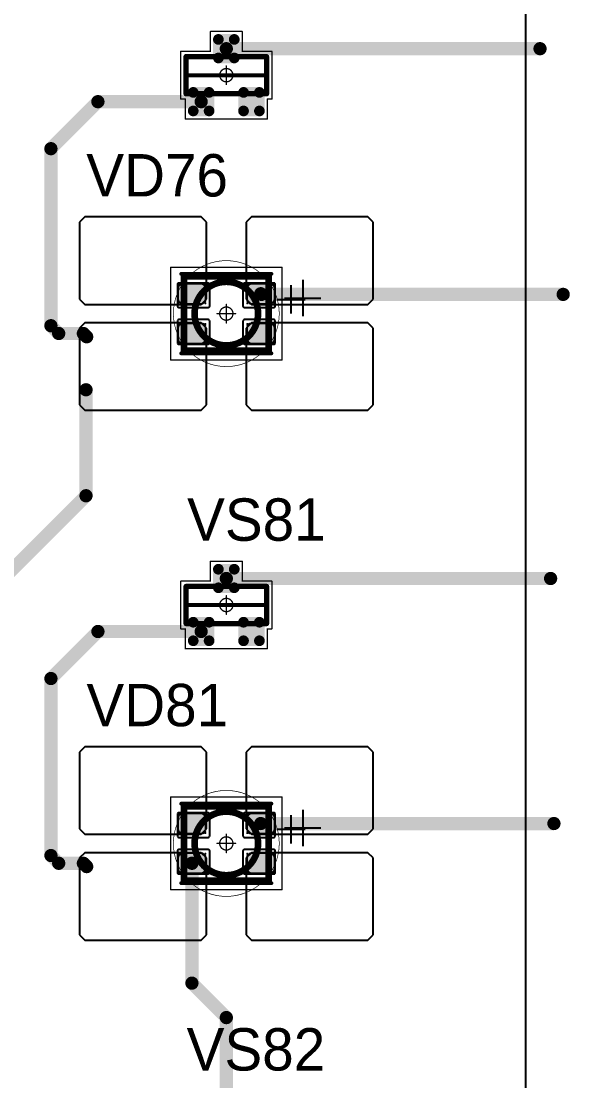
# Model space of a CAD drawing. Header units: millimetres. Extents: x 0 to 400, y 0 to 514.
# Drawn here: x 292.25 to 312.98, y 323.54 to 363.54 of the extents above; entities that cross this region are included whole.
import ezdxf

# ---------------------------------------------------------------- set-up
doc = ezdxf.new("R2010")
doc.units = ezdxf.units.MM
for name, color, linetype in [('Mechanical13', 56, 'Continuous'), ('Mechanical15', 56, 'Continuous'), ('Mechanical2', 216, 'Continuous'), ('TopLayer', 1, 'Continuous'), ('TopOverlay', 2, 'Continuous'), ('TopPaste', 8, 'Continuous'), ('TopSolder', 216, 'Continuous')]:
    doc.layers.add(name, color=color, linetype=linetype)

# ---------------------------------------------------------------- blocks, each defined once
blk = doc.blocks.new('SOT23_101')
at = {"layer": 'Mechanical13', "const_width": 0.2}
for points in [[(-0.7, 1.52), (0.7, 1.52)], [(-0.7, 1.52), (-0.7, -1.52)], [(0.7, 1.52), (0.7, -1.52)], [(-0.7, -1.52), (0.7, -1.52)]]:
    blk.add_lwpolyline(points, dxfattribs=at)
at = {"layer": 'Mechanical13', "const_width": 0.1}
for points in [[(-0.75, 1.52, 1), (-0.65, 1.52, 1)], [(-0.75, 1.52, 1), (-0.65, 1.52, 1)], [(0.65, 1.52, 1), (0.75, 1.52, 1)], [(0.65, 1.52, 1), (0.75, 1.52, 1)], [(-0.75, -1.52, 1), (-0.65, -1.52, 1)], [(-0.75, -1.52, 1), (-0.65, -1.52, 1)], [(0.65, -1.52, 1), (0.75, -1.52, 1)], [(0.65, -1.52, 1), (0.75, -1.52, 1)]]:
    blk.add_lwpolyline(points, format="xyb", close=True, dxfattribs=at)
at = {"layer": 'Mechanical15', "const_width": 0.05}
for points in [[(-0.9, 1.72), (-0.9, 1.55)], [(-0.9, 1.72), (0.9, 1.72)], [(0.9, 1.72), (0.9, 0.6)], [(-1.65, 1.55), (-1.65, -1.55)], [(-1.65, 1.55), (-0.9, 1.55)], [(0.9, 0.6), (1.65, 0.6)], [(1.65, 0.6), (1.65, -0.6)], [(-0.35, 0), (0.35, 0)], [(0, 0.35), (0, -0.35)], [(0.9, -0.6), (1.65, -0.6)], [(0.9, -0.6), (0.9, -1.72)], [(-1.65, -1.55), (-0.9, -1.55)], [(-0.9, -1.55), (-0.9, -1.72)], [(-0.9, -1.72), (0.9, -1.72)]]:
    blk.add_lwpolyline(points, dxfattribs=at)
at = {"layer": 'Mechanical15'}
for points, const_width in [([(-0.913, 1.72, 1), (-0.888, 1.72, 1)], 0.025), ([(-0.913, 1.72, 1), (-0.888, 1.72, 1)], 0.025), ([(0.888, 1.72, 1), (0.913, 1.72, 1)], 0.025), ([(0.888, 1.72, 1), (0.913, 1.72, 1)], 0.025), ([(-1.662, 1.55, 1), (-1.637, 1.55, 1)], 0.025), ([(-1.662, 1.55, 1), (-1.637, 1.55, 1)], 0.025), ([(-0.913, 1.55, 1), (-0.888, 1.55, 1)], 0.025), ([(-0.913, 1.55, 1), (-0.888, 1.55, 1)], 0.025), ([(0.888, 0.6, 1), (0.913, 0.6, 1)], 0.025), ([(0.888, 0.6, 1), (0.913, 0.6, 1)], 0.025), ([(1.637, 0.6, 1), (1.662, 0.6, 1)], 0.025), ([(1.637, 0.6, 1), (1.662, 0.6, 1)], 0.025), ([(-0.362, 0, 1), (-0.337, 0, 1)], 0.025), ([(0.25, 0, 1), (-0.25, 0, 1)], 0.05), ([(-0.262, 0, 1), (-0.238, 0, 1)], 0.025), ([(-0.012, 0.35, 1), (0.012, 0.35, 1)], 0.025), ([(0.238, 0, 1), (0.262, 0, 1)], 0.025), ([(0.337, 0, 1), (0.362, 0, 1)], 0.025), ([(-0.012, -0.35, 1), (0.012, -0.35, 1)], 0.025), ([(0.888, -0.6, 1), (0.913, -0.6, 1)], 0.025), ([(0.888, -0.6, 1), (0.913, -0.6, 1)], 0.025), ([(1.637, -0.6, 1), (1.662, -0.6, 1)], 0.025), ([(1.637, -0.6, 1), (1.662, -0.6, 1)], 0.025), ([(-1.662, -1.55, 1), (-1.637, -1.55, 1)], 0.025), ([(-1.662, -1.55, 1), (-1.637, -1.55, 1)], 0.025), ([(-0.913, -1.55, 1), (-0.888, -1.55, 1)], 0.025), ([(-0.913, -1.55, 1), (-0.888, -1.55, 1)], 0.025), ([(-0.913, -1.72, 1), (-0.888, -1.72, 1)], 0.025), ([(-0.913, -1.72, 1), (-0.888, -1.72, 1)], 0.025), ([(0.888, -1.72, 1), (0.913, -1.72, 1)], 0.025), ([(0.888, -1.72, 1), (0.913, -1.72, 1)], 0.025)]:
    blk.add_lwpolyline(points, format="xyb", close=True, dxfattribs=dict(at, const_width=const_width))
at = {"layer": 'TopLayer', "const_width": 0.1}
for points in [[(-1.4, 1.25, 1), (-1.3, 1.25, 1)], [(-0.7, 1.25, 1), (-0.6, 1.25, 1)], [(-1.4, 0.65, 1), (-1.3, 0.65, 1)], [(-0.7, 0.65, 1), (-0.6, 0.65, 1)], [(0.6, 0.3, 1), (0.7, 0.3, 1)], [(1.3, 0.3, 1), (1.4, 0.3, 1)], [(0.6, -0.3, 1), (0.7, -0.3, 1)], [(1.3, -0.3, 1), (1.4, -0.3, 1)], [(-1.4, -0.65, 1), (-1.3, -0.65, 1)], [(-0.7, -0.65, 1), (-0.6, -0.65, 1)], [(-1.4, -1.25, 1), (-1.3, -1.25, 1)], [(-0.7, -1.25, 1), (-0.6, -1.25, 1)]]:
    blk.add_lwpolyline(points, format="xyb", close=True, dxfattribs=at)
at = {"layer": 'TopLayer'}
for points in [[(-1.45, 1.25), (-1.45, 0.65), (-0.55, 1.25), (-0.55, 0.65)], [(-1.35, 1.35), (-1.35, 0.55), (-0.65, 1.35), (-0.65, 0.55)], [(0.65, 0.4), (0.65, -0.4), (1.35, 0.4), (1.35, -0.4)], [(0.55, 0.3), (0.55, -0.3), (1.45, 0.3), (1.45, -0.3)], [(-1.45, -0.65), (-1.45, -1.25), (-0.55, -0.65), (-0.55, -1.25)], [(-1.35, -0.55), (-1.35, -1.35), (-0.65, -0.55), (-0.65, -1.35)]]:
    blk.add_solid(points, dxfattribs=at)
at = {"layer": 'TopOverlay', "const_width": 0.15}
blk.add_lwpolyline([(0, 1.5), (0, -1.5)], dxfattribs=at)
at = {"layer": 'TopOverlay', "const_width": 0.075}
for points in [[(-0.038, 1.5, 1), (0.038, 1.5, 1)], [(-0.038, -1.5, 1), (0.038, -1.5, 1)]]:
    blk.add_lwpolyline(points, format="xyb", close=True, dxfattribs=at)
at = {"layer": 'TopPaste', "const_width": 0.075}
for points in [[(-1.387, 1.25, 1), (-1.313, 1.25, 1)], [(-0.687, 1.25, 1), (-0.613, 1.25, 1)], [(-1.387, 0.65, 1), (-1.313, 0.65, 1)], [(-0.687, 0.65, 1), (-0.613, 0.65, 1)], [(0.613, 0.3, 1), (0.687, 0.3, 1)], [(1.313, 0.3, 1), (1.387, 0.3, 1)], [(0.613, -0.3, 1), (0.687, -0.3, 1)], [(1.313, -0.3, 1), (1.387, -0.3, 1)], [(-1.387, -0.65, 1), (-1.313, -0.65, 1)], [(-0.687, -0.65, 1), (-0.613, -0.65, 1)], [(-1.387, -1.25, 1), (-1.313, -1.25, 1)], [(-0.687, -1.25, 1), (-0.613, -1.25, 1)]]:
    blk.add_lwpolyline(points, format="xyb", close=True, dxfattribs=at)
at = {"layer": 'TopPaste'}
for points in [[(-1.425, 1.25), (-1.425, 0.65), (-0.575, 1.25), (-0.575, 0.65)], [(-1.35, 1.325), (-1.35, 0.575), (-0.65, 1.325), (-0.65, 0.575)], [(0.575, 0.3), (0.575, -0.3), (1.425, 0.3), (1.425, -0.3)], [(0.65, 0.375), (0.65, -0.375), (1.35, 0.375), (1.35, -0.375)], [(-1.425, -0.65), (-1.425, -1.25), (-0.575, -0.65), (-0.575, -1.25)], [(-1.35, -0.575), (-1.35, -1.325), (-0.65, -0.575), (-0.65, -1.325)]]:
    blk.add_solid(points, dxfattribs=at)
at = {"layer": 'TopSolder', "const_width": 0.202}
for points in [[(-1.451, 1.25, 1), (-1.249, 1.25, 1)], [(-0.751, 1.25, 1), (-0.549, 1.25, 1)], [(-1.451, 0.65, 1), (-1.249, 0.65, 1)], [(-0.751, 0.65, 1), (-0.549, 0.65, 1)], [(0.549, 0.3, 1), (0.751, 0.3, 1)], [(1.249, 0.3, 1), (1.451, 0.3, 1)], [(0.549, -0.3, 1), (0.751, -0.3, 1)], [(1.249, -0.3, 1), (1.451, -0.3, 1)], [(-1.451, -0.65, 1), (-1.249, -0.65, 1)], [(-0.751, -0.65, 1), (-0.549, -0.65, 1)], [(-1.451, -1.25, 1), (-1.249, -1.25, 1)], [(-0.751, -1.25, 1), (-0.549, -1.25, 1)]]:
    blk.add_lwpolyline(points, format="xyb", close=True, dxfattribs=at)
at = {"layer": 'TopSolder'}
for points in [[(-1.552, 1.25), (-1.552, 0.65), (-0.448, 1.25), (-0.448, 0.65)], [(-1.35, 1.452), (-1.35, 0.448), (-0.65, 1.452), (-0.65, 0.448)], [(0.65, 0.502), (0.65, -0.502), (1.35, 0.502), (1.35, -0.502)], [(0.448, 0.3), (0.448, -0.3), (1.552, 0.3), (1.552, -0.3)], [(-1.552, -0.65), (-1.552, -1.25), (-0.448, -0.65), (-0.448, -1.25)], [(-1.35, -0.448), (-1.35, -1.452), (-0.65, -0.448), (-0.65, -1.452)]]:
    blk.add_solid(points, dxfattribs=at)
blk = doc.blocks.new('SOT23_106')
at = {"layer": 'Mechanical13', "const_width": 0.2}
for points in [[(-0.7, 1.52), (0.7, 1.52)], [(-0.7, 1.52), (-0.7, -1.52)], [(0.7, 1.52), (0.7, -1.52)], [(-0.7, -1.52), (0.7, -1.52)]]:
    blk.add_lwpolyline(points, dxfattribs=at)
at = {"layer": 'Mechanical13', "const_width": 0.1}
for points in [[(-0.75, 1.52, 1), (-0.65, 1.52, 1)], [(-0.75, 1.52, 1), (-0.65, 1.52, 1)], [(0.65, 1.52, 1), (0.75, 1.52, 1)], [(0.65, 1.52, 1), (0.75, 1.52, 1)], [(-0.75, -1.52, 1), (-0.65, -1.52, 1)], [(-0.75, -1.52, 1), (-0.65, -1.52, 1)], [(0.65, -1.52, 1), (0.75, -1.52, 1)], [(0.65, -1.52, 1), (0.75, -1.52, 1)]]:
    blk.add_lwpolyline(points, format="xyb", close=True, dxfattribs=at)
at = {"layer": 'Mechanical15', "const_width": 0.05}
for points in [[(-0.9, 1.72), (-0.9, 1.55)], [(-0.9, 1.72), (0.9, 1.72)], [(0.9, 1.72), (0.9, 0.6)], [(-1.65, 1.55), (-1.65, -1.55)], [(-1.65, 1.55), (-0.9, 1.55)], [(0.9, 0.6), (1.65, 0.6)], [(1.65, 0.6), (1.65, -0.6)], [(-0.35, 0), (0.35, 0)], [(0, 0.35), (0, -0.35)], [(0.9, -0.6), (1.65, -0.6)], [(0.9, -0.6), (0.9, -1.72)], [(-1.65, -1.55), (-0.9, -1.55)], [(-0.9, -1.55), (-0.9, -1.72)], [(-0.9, -1.72), (0.9, -1.72)]]:
    blk.add_lwpolyline(points, dxfattribs=at)
at = {"layer": 'Mechanical15'}
for points, const_width in [([(-0.913, 1.72, 1), (-0.888, 1.72, 1)], 0.025), ([(-0.913, 1.72, 1), (-0.888, 1.72, 1)], 0.025), ([(0.888, 1.72, 1), (0.913, 1.72, 1)], 0.025), ([(0.888, 1.72, 1), (0.913, 1.72, 1)], 0.025), ([(-1.662, 1.55, 1), (-1.637, 1.55, 1)], 0.025), ([(-1.662, 1.55, 1), (-1.637, 1.55, 1)], 0.025), ([(-0.913, 1.55, 1), (-0.888, 1.55, 1)], 0.025), ([(-0.913, 1.55, 1), (-0.888, 1.55, 1)], 0.025), ([(0.888, 0.6, 1), (0.913, 0.6, 1)], 0.025), ([(0.888, 0.6, 1), (0.913, 0.6, 1)], 0.025), ([(1.637, 0.6, 1), (1.662, 0.6, 1)], 0.025), ([(1.637, 0.6, 1), (1.662, 0.6, 1)], 0.025), ([(-0.362, 0, 1), (-0.337, 0, 1)], 0.025), ([(0.25, 0, 1), (-0.25, 0, 1)], 0.05), ([(-0.262, 0, 1), (-0.238, 0, 1)], 0.025), ([(-0.012, 0.35, 1), (0.012, 0.35, 1)], 0.025), ([(0.238, 0, 1), (0.262, 0, 1)], 0.025), ([(0.337, 0, 1), (0.362, 0, 1)], 0.025), ([(-0.012, -0.35, 1), (0.012, -0.35, 1)], 0.025), ([(0.888, -0.6, 1), (0.913, -0.6, 1)], 0.025), ([(0.888, -0.6, 1), (0.913, -0.6, 1)], 0.025), ([(1.637, -0.6, 1), (1.662, -0.6, 1)], 0.025), ([(1.637, -0.6, 1), (1.662, -0.6, 1)], 0.025), ([(-1.662, -1.55, 1), (-1.637, -1.55, 1)], 0.025), ([(-1.662, -1.55, 1), (-1.637, -1.55, 1)], 0.025), ([(-0.913, -1.55, 1), (-0.888, -1.55, 1)], 0.025), ([(-0.913, -1.55, 1), (-0.888, -1.55, 1)], 0.025), ([(-0.913, -1.72, 1), (-0.888, -1.72, 1)], 0.025), ([(-0.913, -1.72, 1), (-0.888, -1.72, 1)], 0.025), ([(0.888, -1.72, 1), (0.913, -1.72, 1)], 0.025), ([(0.888, -1.72, 1), (0.913, -1.72, 1)], 0.025)]:
    blk.add_lwpolyline(points, format="xyb", close=True, dxfattribs=dict(at, const_width=const_width))
at = {"layer": 'TopLayer', "const_width": 0.1}
for points in [[(-1.4, 1.25, 1), (-1.3, 1.25, 1)], [(-0.7, 1.25, 1), (-0.6, 1.25, 1)], [(-1.4, 0.65, 1), (-1.3, 0.65, 1)], [(-0.7, 0.65, 1), (-0.6, 0.65, 1)], [(0.6, 0.3, 1), (0.7, 0.3, 1)], [(1.3, 0.3, 1), (1.4, 0.3, 1)], [(0.6, -0.3, 1), (0.7, -0.3, 1)], [(1.3, -0.3, 1), (1.4, -0.3, 1)], [(-1.4, -0.65, 1), (-1.3, -0.65, 1)], [(-0.7, -0.65, 1), (-0.6, -0.65, 1)], [(-1.4, -1.25, 1), (-1.3, -1.25, 1)], [(-0.7, -1.25, 1), (-0.6, -1.25, 1)]]:
    blk.add_lwpolyline(points, format="xyb", close=True, dxfattribs=at)
at = {"layer": 'TopLayer'}
for points in [[(-1.45, 1.25), (-1.45, 0.65), (-0.55, 1.25), (-0.55, 0.65)], [(-1.35, 1.35), (-1.35, 0.55), (-0.65, 1.35), (-0.65, 0.55)], [(0.65, 0.4), (0.65, -0.4), (1.35, 0.4), (1.35, -0.4)], [(0.55, 0.3), (0.55, -0.3), (1.45, 0.3), (1.45, -0.3)], [(-1.45, -0.65), (-1.45, -1.25), (-0.55, -0.65), (-0.55, -1.25)], [(-1.35, -0.55), (-1.35, -1.35), (-0.65, -0.55), (-0.65, -1.35)]]:
    blk.add_solid(points, dxfattribs=at)
at = {"layer": 'TopOverlay', "const_width": 0.15}
blk.add_lwpolyline([(0, 1.5), (0, -1.5)], dxfattribs=at)
at = {"layer": 'TopOverlay', "const_width": 0.075}
for points in [[(-0.038, 1.5, 1), (0.038, 1.5, 1)], [(-0.038, -1.5, 1), (0.038, -1.5, 1)]]:
    blk.add_lwpolyline(points, format="xyb", close=True, dxfattribs=at)
at = {"layer": 'TopPaste', "const_width": 0.075}
for points in [[(-1.387, 1.25, 1), (-1.313, 1.25, 1)], [(-0.687, 1.25, 1), (-0.613, 1.25, 1)], [(-1.387, 0.65, 1), (-1.313, 0.65, 1)], [(-0.687, 0.65, 1), (-0.613, 0.65, 1)], [(0.613, 0.3, 1), (0.687, 0.3, 1)], [(1.313, 0.3, 1), (1.387, 0.3, 1)], [(0.613, -0.3, 1), (0.687, -0.3, 1)], [(1.313, -0.3, 1), (1.387, -0.3, 1)], [(-1.387, -0.65, 1), (-1.313, -0.65, 1)], [(-0.687, -0.65, 1), (-0.613, -0.65, 1)], [(-1.387, -1.25, 1), (-1.313, -1.25, 1)], [(-0.687, -1.25, 1), (-0.613, -1.25, 1)]]:
    blk.add_lwpolyline(points, format="xyb", close=True, dxfattribs=at)
at = {"layer": 'TopPaste'}
for points in [[(-1.425, 1.25), (-1.425, 0.65), (-0.575, 1.25), (-0.575, 0.65)], [(-1.35, 1.325), (-1.35, 0.575), (-0.65, 1.325), (-0.65, 0.575)], [(0.575, 0.3), (0.575, -0.3), (1.425, 0.3), (1.425, -0.3)], [(0.65, 0.375), (0.65, -0.375), (1.35, 0.375), (1.35, -0.375)], [(-1.425, -0.65), (-1.425, -1.25), (-0.575, -0.65), (-0.575, -1.25)], [(-1.35, -0.575), (-1.35, -1.325), (-0.65, -0.575), (-0.65, -1.325)]]:
    blk.add_solid(points, dxfattribs=at)
at = {"layer": 'TopSolder', "const_width": 0.202}
for points in [[(-1.451, 1.25, 1), (-1.249, 1.25, 1)], [(-0.751, 1.25, 1), (-0.549, 1.25, 1)], [(-1.451, 0.65, 1), (-1.249, 0.65, 1)], [(-0.751, 0.65, 1), (-0.549, 0.65, 1)], [(0.549, 0.3, 1), (0.751, 0.3, 1)], [(1.249, 0.3, 1), (1.451, 0.3, 1)], [(0.549, -0.3, 1), (0.751, -0.3, 1)], [(1.249, -0.3, 1), (1.451, -0.3, 1)], [(-1.451, -0.65, 1), (-1.249, -0.65, 1)], [(-0.751, -0.65, 1), (-0.549, -0.65, 1)], [(-1.451, -1.25, 1), (-1.249, -1.25, 1)], [(-0.751, -1.25, 1), (-0.549, -1.25, 1)]]:
    blk.add_lwpolyline(points, format="xyb", close=True, dxfattribs=at)
at = {"layer": 'TopSolder'}
for points in [[(-1.552, 1.25), (-1.552, 0.65), (-0.448, 1.25), (-0.448, 0.65)], [(-1.35, 1.452), (-1.35, 0.448), (-0.65, 1.452), (-0.65, 0.448)], [(0.65, 0.502), (0.65, -0.502), (1.35, 0.502), (1.35, -0.502)], [(0.448, 0.3), (0.448, -0.3), (1.552, 0.3), (1.552, -0.3)], [(-1.552, -0.65), (-1.552, -1.25), (-0.448, -0.65), (-0.448, -1.25)], [(-1.35, -0.448), (-1.35, -1.452), (-0.65, -0.448), (-0.65, -1.452)]]:
    blk.add_solid(points, dxfattribs=at)
blk = doc.blocks.new('E65F_274')
at = {"layer": 'Mechanical13'}
for p, q in [((2.441, 1.071), (2.441, 0)), ((1.905, 0.536), (2.976, 0.536))]:
    blk.add_line(p, q, dxfattribs=at)
at = {"layer": 'Mechanical13', "const_width": 0.25}
for points in [[(-1.6, -1.4), (-1.6, 1.4)], [(-1.6, 1.4), (1.6, 1.4)], [(1.6, -1.4), (1.6, 1.4)], [(-1.6, -1.4), (1.6, -1.4)]]:
    blk.add_lwpolyline(points, dxfattribs=at)
at = {"layer": 'Mechanical13'}
for points, const_width in [([(-1.663, 1.4, 1), (-1.538, 1.4, 1)], 0.125), ([(-1.663, 1.4, 1), (-1.538, 1.4, 1)], 0.125), ([(1.2, 0, 1), (-1.2, 0, 1)], 0.25), ([(1.537, 1.4, 1), (1.662, 1.4, 1)], 0.125), ([(1.537, 1.4, 1), (1.662, 1.4, 1)], 0.125), ([(-1.263, 0, 1), (-1.138, 0, 1)], 0.125), ([(1.137, 0, 1), (1.262, 0, 1)], 0.125), ([(-1.663, -1.4, 1), (-1.538, -1.4, 1)], 0.125), ([(-1.663, -1.4, 1), (-1.538, -1.4, 1)], 0.125), ([(1.537, -1.4, 1), (1.662, -1.4, 1)], 0.125), ([(1.537, -1.4, 1), (1.662, -1.4, 1)], 0.125)]:
    blk.add_lwpolyline(points, format="xyb", close=True, dxfattribs=dict(at, const_width=const_width))
at = {"layer": 'Mechanical15', "const_width": 0.05}
for points in [[(-2.1, 1.75), (2.1, 1.75)], [(-2.1, -1.75), (-2.1, 1.75)], [(2.1, -1.75), (2.1, 1.75)], [(-0.35, 0), (0.35, 0)], [(-0.35, 0), (0.35, 0)], [(0, 0.35), (0, -0.35)], [(0, 0.35), (0, -0.35)], [(-2.1, -1.75), (2.1, -1.75)]]:
    blk.add_lwpolyline(points, dxfattribs=at)
at = {"layer": 'Mechanical15'}
for points, const_width in [([(-2.113, 1.75, 1), (-2.088, 1.75, 1)], 0.025), ([(-2.113, 1.75, 1), (-2.088, 1.75, 1)], 0.025), ([(2.087, 1.75, 1), (2.112, 1.75, 1)], 0.025), ([(2.087, 1.75, 1), (2.112, 1.75, 1)], 0.025), ([(-0.363, 0, 1), (-0.338, 0, 1)], 0.025), ([(-0.363, 0, 1), (-0.338, 0, 1)], 0.025), ([(0.25, 0, 1), (-0.25, 0, 1)], 0.05), ([(0.25, 0, 1), (-0.25, 0, 1)], 0.05), ([(-0.263, 0, 1), (-0.238, 0, 1)], 0.025), ([(-0.263, 0, 1), (-0.238, 0, 1)], 0.025), ([(-0.013, 0.35, 1), (0.012, 0.35, 1)], 0.025), ([(-0.013, 0.35, 1), (0.012, 0.35, 1)], 0.025), ([(0.237, 0, 1), (0.262, 0, 1)], 0.025), ([(0.237, 0, 1), (0.262, 0, 1)], 0.025), ([(0.337, 0, 1), (0.362, 0, 1)], 0.025), ([(0.337, 0, 1), (0.362, 0, 1)], 0.025), ([(-0.013, -0.35, 1), (0.012, -0.35, 1)], 0.025), ([(-0.013, -0.35, 1), (0.012, -0.35, 1)], 0.025), ([(-2.113, -1.75, 1), (-2.088, -1.75, 1)], 0.025), ([(-2.113, -1.75, 1), (-2.088, -1.75, 1)], 0.025), ([(2.087, -1.75, 1), (2.112, -1.75, 1)], 0.025), ([(2.087, -1.75, 1), (2.112, -1.75, 1)], 0.025)]:
    blk.add_lwpolyline(points, format="xyb", close=True, dxfattribs=dict(at, const_width=const_width))
at = {"layer": 'TopLayer'}
for p, q in [((-5.35, 3.65), (-5.55, 3.45)), ((-0.95, 3.65), (-5.35, 3.65)), ((-5.35, 3.65), (-5.35, 3.65)), ((-0.75, 3.45), (-0.95, 3.65)), ((0.95, 3.65), (0.75, 3.45)), ((5.35, 3.65), (0.95, 3.65)), ((0.95, 3.65), (0.95, 3.65)), ((5.55, 3.45), (5.35, 3.65)), ((-5.55, 3.45), (-5.55, 3.45)), ((-5.55, 3.45), (-5.55, 0.55)), ((-0.75, 0.55), (-0.75, 3.45)), ((0.75, 3.45), (0.75, 3.45)), ((0.75, 3.45), (0.75, 0.55)), ((5.55, 0.55), (5.55, 3.45)), ((-5.55, 0.55), (-5.35, 0.35)), ((-0.95, 0.35), (-0.75, 0.55)), ((0.75, 0.55), (0.95, 0.35)), ((5.35, 0.35), (5.55, 0.55)), ((-5.35, 0.35), (-0.95, 0.35)), ((0.95, 0.35), (5.35, 0.35)), ((-5.35, -0.35), (-5.55, -0.55)), ((-0.95, -0.35), (-5.35, -0.35)), ((-5.35, -0.35), (-5.35, -0.35)), ((-0.75, -0.55), (-0.95, -0.35)), ((0.95, -0.35), (0.75, -0.55)), ((5.35, -0.35), (0.95, -0.35)), ((0.95, -0.35), (0.95, -0.35)), ((5.55, -0.55), (5.35, -0.35)), ((-5.55, -0.55), (-5.55, -0.55)), ((-5.55, -0.55), (-5.55, -3.45)), ((-0.75, -3.45), (-0.75, -0.55)), ((0.75, -0.55), (0.75, -0.55)), ((0.75, -0.55), (0.75, -3.45)), ((5.55, -3.45), (5.55, -0.55)), ((-5.55, -3.45), (-5.35, -3.65)), ((-0.95, -3.65), (-0.75, -3.45)), ((0.75, -3.45), (0.95, -3.65)), ((5.35, -3.65), (5.55, -3.45)), ((-5.35, -3.65), (-0.95, -3.65)), ((0.95, -3.65), (5.35, -3.65))]:
    blk.add_line(p, q, dxfattribs=at)
at = {"layer": 'TopLayer', "const_width": 0.04}
for points in [[(-1.83, 1.11, 1), (-1.79, 1.11, 1)], [(-0.81, 1.11, 1), (-0.77, 1.11, 1)], [(0.77, 1.11, 1), (0.81, 1.11, 1)], [(1.79, 1.11, 1), (1.83, 1.11, 1)], [(-1.83, 0.39, 1), (-1.79, 0.39, 1)], [(-0.81, 0.39, 1), (-0.77, 0.39, 1)], [(0.77, 0.39, 1), (0.81, 0.39, 1)], [(1.79, 0.39, 1), (1.83, 0.39, 1)], [(-1.83, -0.39, 1), (-1.79, -0.39, 1)], [(-0.81, -0.39, 1), (-0.77, -0.39, 1)], [(0.77, -0.39, 1), (0.81, -0.39, 1)], [(1.79, -0.39, 1), (1.83, -0.39, 1)], [(-1.83, -1.11, 1), (-1.79, -1.11, 1)], [(-0.81, -1.11, 1), (-0.77, -1.11, 1)], [(0.77, -1.11, 1), (0.81, -1.11, 1)], [(1.79, -1.11, 1), (1.83, -1.11, 1)]]:
    blk.add_lwpolyline(points, format="xyb", close=True, dxfattribs=at)
at = {"layer": 'TopLayer'}
for points in [[(-1.85, 1.11), (-1.85, 0.39), (-0.75, 1.11), (-0.75, 0.39)], [(-1.81, 1.15), (-1.81, 0.35), (-0.79, 1.15), (-0.79, 0.35)], [(0.75, 1.11), (0.75, 0.39), (1.85, 1.11), (1.85, 0.39)], [(0.79, 1.15), (0.79, 0.35), (1.81, 1.15), (1.81, 0.35)], [(-1.85, -0.39), (-1.85, -1.11), (-0.75, -0.39), (-0.75, -1.11)], [(-1.81, -0.35), (-1.81, -1.15), (-0.79, -0.35), (-0.79, -1.15)], [(0.75, -0.39), (0.75, -1.11), (1.85, -0.39), (1.85, -1.11)], [(0.79, -0.35), (0.79, -1.15), (1.81, -0.35), (1.81, -1.15)]]:
    blk.add_solid(points, dxfattribs=at)
at = {"layer": 'TopOverlay'}
for p, q in [((2.886, 1.271), (2.886, -0.1)), ((2.2, 0.586), (3.571, 0.586))]:
    blk.add_line(p, q, dxfattribs=at)
at = {"layer": 'TopOverlay', "const_width": 0.15}
for points in [[(-1.7, 1.5), (1.7, 1.5)], [(-1.7, -1.5), (1.7, -1.5)]]:
    blk.add_lwpolyline(points, dxfattribs=at)
at = {"layer": 'TopOverlay', "const_width": 0.075}
for points in [[(-1.738, 1.5, 1), (-1.663, 1.5, 1)], [(1.662, 1.5, 1), (1.737, 1.5, 1)], [(-1.738, -1.5, 1), (-1.663, -1.5, 1)], [(1.662, -1.5, 1), (1.737, -1.5, 1)]]:
    blk.add_lwpolyline(points, format="xyb", close=True, dxfattribs=at)
at = {"layer": 'TopPaste'}
for p, q in [((-1.814, 1.011), (-1.829, 0.938)), ((-1.829, 0.938), (-1.829, 0.562)), ((-1.773, 1.073), (-1.814, 1.011)), ((-1.711, 1.114), (-1.773, 1.073)), ((-1.638, 1.129), (-1.711, 1.114)), ((-0.963, 1.129), (-1.638, 1.129)), ((-0.889, 1.114), (-0.963, 1.129)), ((-0.827, 1.073), (-0.889, 1.114)), ((-0.786, 1.011), (-0.827, 1.073)), ((-0.771, 0.938), (-0.786, 1.011)), ((-0.771, 0.562), (-0.771, 0.938)), ((0.786, 1.011), (0.771, 0.938)), ((0.771, 0.938), (0.771, 0.562)), ((0.827, 1.073), (0.786, 1.011)), ((0.889, 1.114), (0.827, 1.073)), ((0.962, 1.129), (0.889, 1.114)), ((1.637, 1.129), (0.962, 1.129)), ((1.711, 1.114), (1.637, 1.129)), ((1.773, 1.073), (1.711, 1.114)), ((1.814, 1.011), (1.773, 1.073)), ((1.829, 0.938), (1.814, 1.011)), ((1.829, 0.562), (1.829, 0.938)), ((-1.829, 0.562), (-1.814, 0.489)), ((-1.814, 0.489), (-1.773, 0.427)), ((-1.773, 0.427), (-1.711, 0.386)), ((-0.889, 0.386), (-0.827, 0.427)), ((-0.827, 0.427), (-0.786, 0.489)), ((-0.786, 0.489), (-0.771, 0.562)), ((0.771, 0.562), (0.786, 0.489)), ((0.786, 0.489), (0.827, 0.427)), ((0.827, 0.427), (0.889, 0.386)), ((1.711, 0.386), (1.773, 0.427)), ((1.773, 0.427), (1.814, 0.489)), ((1.814, 0.489), (1.829, 0.562)), ((-1.711, 0.386), (-1.638, 0.371)), ((-1.638, 0.371), (-0.963, 0.371)), ((-0.963, 0.371), (-0.889, 0.386)), ((0.889, 0.386), (0.962, 0.371)), ((0.962, 0.371), (1.637, 0.371)), ((1.637, 0.371), (1.711, 0.386)), ((-1.711, -0.386), (-1.773, -0.427)), ((-1.638, -0.371), (-1.711, -0.386)), ((-0.963, -0.371), (-1.638, -0.371)), ((-0.889, -0.386), (-0.963, -0.371)), ((-0.827, -0.427), (-0.889, -0.386)), ((0.889, -0.386), (0.827, -0.427)), ((0.962, -0.371), (0.889, -0.386)), ((1.637, -0.371), (0.962, -0.371)), ((1.711, -0.386), (1.637, -0.371)), ((1.773, -0.427), (1.711, -0.386)), ((-1.814, -0.489), (-1.829, -0.563)), ((-1.829, -0.563), (-1.829, -0.938)), ((-1.773, -0.427), (-1.814, -0.489)), ((-0.786, -0.489), (-0.827, -0.427)), ((-0.771, -0.563), (-0.786, -0.489)), ((-0.771, -0.938), (-0.771, -0.563)), ((0.786, -0.489), (0.771, -0.563)), ((0.771, -0.563), (0.771, -0.938)), ((0.827, -0.427), (0.786, -0.489)), ((1.814, -0.489), (1.773, -0.427)), ((1.829, -0.563), (1.814, -0.489)), ((1.829, -0.938), (1.829, -0.563)), ((-1.829, -0.938), (-1.814, -1.011)), ((-1.814, -1.011), (-1.773, -1.073)), ((-1.773, -1.073), (-1.711, -1.114)), ((-1.711, -1.114), (-1.638, -1.129)), ((-1.638, -1.129), (-0.963, -1.129)), ((-0.963, -1.129), (-0.889, -1.114)), ((-0.889, -1.114), (-0.827, -1.073)), ((-0.827, -1.073), (-0.786, -1.011)), ((-0.786, -1.011), (-0.771, -0.938)), ((0.771, -0.938), (0.786, -1.011)), ((0.786, -1.011), (0.827, -1.073)), ((0.827, -1.073), (0.889, -1.114)), ((0.889, -1.114), (0.962, -1.129)), ((0.962, -1.129), (1.637, -1.129)), ((1.637, -1.129), (1.711, -1.114)), ((1.711, -1.114), (1.773, -1.073)), ((1.773, -1.073), (1.814, -1.011)), ((1.814, -1.011), (1.829, -0.938))]:
    blk.add_line(p, q, dxfattribs=at)
at = {"layer": 'TopSolder'}
for p, q in [((-1.842, 1.129), (-1.85, 1.111)), ((-1.85, 1.111), (-1.85, 1.101)), ((-1.85, 1.101), (-1.85, 1.101)), ((-1.85, 1.101), (-1.85, 0.301)), ((-1.828, 1.143), (-1.842, 1.129)), ((-1.81, 1.151), (-1.828, 1.143)), ((-1.8, 1.151), (-1.81, 1.151)), ((-0.7, 1.151), (-1.8, 1.151)), ((-0.685, 1.151), (-0.7, 1.151)), ((-0.7, 1.151), (-0.7, 1.151)), ((-0.658, 1.139), (-0.685, 1.151)), ((-0.636, 1.118), (-0.658, 1.139)), ((-0.625, 1.09), (-0.636, 1.118)), ((-0.625, 1.076), (-0.625, 1.09)), ((-0.625, 0.301), (-0.625, 1.076)), ((0.636, 1.118), (0.625, 1.09)), ((0.625, 1.09), (0.625, 1.076)), ((0.625, 1.076), (0.625, 1.076)), ((0.625, 1.076), (0.625, 0.301)), ((0.657, 1.139), (0.636, 1.118)), ((0.685, 1.151), (0.657, 1.139)), ((0.7, 1.151), (0.685, 1.151)), ((1.8, 1.151), (0.7, 1.151)), ((1.81, 1.151), (1.8, 1.151)), ((1.8, 1.151), (1.8, 1.151)), ((1.828, 1.143), (1.81, 1.151)), ((1.842, 1.129), (1.828, 1.143)), ((1.85, 1.111), (1.842, 1.129)), ((1.85, 1.101), (1.85, 1.111)), ((1.85, 0.301), (1.85, 1.101)), ((-1.85, 0.301), (-1.85, 0.286)), ((-1.85, 0.286), (-1.839, 0.258)), ((-1.839, 0.258), (-1.818, 0.237)), ((-1.818, 0.237), (-1.79, 0.226)), ((-1.79, 0.226), (-1.775, 0.226)), ((-1.775, 0.226), (-1.775, 0.226)), ((-1.775, 0.226), (-0.7, 0.226)), ((-0.7, 0.226), (-0.685, 0.226)), ((-0.685, 0.226), (-0.658, 0.237)), ((-0.658, 0.237), (-0.636, 0.258)), ((-0.636, 0.258), (-0.625, 0.286)), ((-0.625, 0.286), (-0.625, 0.301)), ((-0.625, 0.301), (-0.625, 0.301)), ((0.625, 0.301), (0.625, 0.286)), ((0.625, 0.286), (0.636, 0.258)), ((0.636, 0.258), (0.657, 0.237)), ((0.657, 0.237), (0.685, 0.226)), ((0.685, 0.226), (0.7, 0.226)), ((0.7, 0.226), (0.7, 0.226)), ((0.7, 0.226), (1.775, 0.226)), ((1.775, 0.226), (1.79, 0.226)), ((1.79, 0.226), (1.817, 0.237)), ((1.817, 0.237), (1.839, 0.258)), ((1.839, 0.258), (1.85, 0.286)), ((1.85, 0.286), (1.85, 0.301)), ((1.85, 0.301), (1.85, 0.301)), ((-1.839, -0.257), (-1.85, -0.285)), ((-1.85, -0.285), (-1.85, -0.299)), ((-1.85, -0.299), (-1.85, -0.299)), ((-1.85, -0.299), (-1.85, -1.099)), ((-1.818, -0.236), (-1.839, -0.257)), ((-1.79, -0.224), (-1.818, -0.236)), ((-1.775, -0.224), (-1.79, -0.224)), ((-0.7, -0.224), (-1.775, -0.224)), ((-0.685, -0.224), (-0.7, -0.224)), ((-0.7, -0.224), (-0.7, -0.224)), ((-0.658, -0.236), (-0.685, -0.224)), ((-0.636, -0.257), (-0.658, -0.236)), ((-0.625, -0.285), (-0.636, -0.257)), ((-0.625, -0.299), (-0.625, -0.285)), ((-0.625, -1.074), (-0.625, -0.299)), ((0.636, -0.257), (0.625, -0.285)), ((0.625, -0.285), (0.625, -0.299)), ((0.625, -0.299), (0.625, -0.299)), ((0.625, -0.299), (0.625, -1.074)), ((0.657, -0.236), (0.636, -0.257)), ((0.685, -0.224), (0.657, -0.236)), ((0.7, -0.224), (0.685, -0.224)), ((1.775, -0.224), (0.7, -0.224)), ((1.79, -0.224), (1.775, -0.224)), ((1.775, -0.224), (1.775, -0.224)), ((1.817, -0.236), (1.79, -0.224)), ((1.839, -0.257), (1.817, -0.236)), ((1.85, -0.285), (1.839, -0.257)), ((1.85, -0.299), (1.85, -0.285)), ((1.85, -1.099), (1.85, -0.299)), ((-1.85, -1.099), (-1.85, -1.109)), ((-1.85, -1.109), (-1.842, -1.128)), ((-1.842, -1.128), (-1.828, -1.142)), ((-1.828, -1.142), (-1.81, -1.149)), ((-1.81, -1.149), (-1.8, -1.149)), ((-1.8, -1.149), (-0.7, -1.149)), ((-1.8, -1.149), (-1.8, -1.149)), ((-0.7, -1.149), (-0.685, -1.149)), ((-0.685, -1.149), (-0.658, -1.138)), ((-0.658, -1.138), (-0.636, -1.117)), ((-0.636, -1.117), (-0.625, -1.089)), ((-0.625, -1.089), (-0.625, -1.074)), ((-0.625, -1.074), (-0.625, -1.074)), ((0.625, -1.074), (0.625, -1.089)), ((0.625, -1.089), (0.636, -1.117)), ((0.636, -1.117), (0.657, -1.138)), ((0.657, -1.138), (0.685, -1.149)), ((0.685, -1.149), (0.7, -1.149)), ((0.7, -1.149), (1.8, -1.149)), ((0.7, -1.149), (0.7, -1.149)), ((1.8, -1.149), (1.81, -1.149)), ((1.81, -1.149), (1.828, -1.142)), ((1.828, -1.142), (1.842, -1.128)), ((1.842, -1.128), (1.85, -1.109)), ((1.85, -1.109), (1.85, -1.099)), ((1.85, -1.099), (1.85, -1.099))]:
    blk.add_line(p, q, dxfattribs=at)
blk = doc.blocks.new('E65F_279')
at = {"layer": 'Mechanical13'}
for p, q in [((2.441, 1.071), (2.441, 0)), ((1.905, 0.536), (2.976, 0.536))]:
    blk.add_line(p, q, dxfattribs=at)
at = {"layer": 'Mechanical13', "const_width": 0.25}
for points in [[(-1.6, -1.4), (-1.6, 1.4)], [(-1.6, 1.4), (1.6, 1.4)], [(1.6, -1.4), (1.6, 1.4)], [(-1.6, -1.4), (1.6, -1.4)]]:
    blk.add_lwpolyline(points, dxfattribs=at)
at = {"layer": 'Mechanical13'}
for points, const_width in [([(-1.663, 1.4, 1), (-1.538, 1.4, 1)], 0.125), ([(-1.663, 1.4, 1), (-1.538, 1.4, 1)], 0.125), ([(1.2, 0, 1), (-1.2, 0, 1)], 0.25), ([(1.537, 1.4, 1), (1.662, 1.4, 1)], 0.125), ([(1.537, 1.4, 1), (1.662, 1.4, 1)], 0.125), ([(-1.263, 0, 1), (-1.138, 0, 1)], 0.125), ([(1.137, 0, 1), (1.262, 0, 1)], 0.125), ([(-1.663, -1.4, 1), (-1.538, -1.4, 1)], 0.125), ([(-1.663, -1.4, 1), (-1.538, -1.4, 1)], 0.125), ([(1.537, -1.4, 1), (1.662, -1.4, 1)], 0.125), ([(1.537, -1.4, 1), (1.662, -1.4, 1)], 0.125)]:
    blk.add_lwpolyline(points, format="xyb", close=True, dxfattribs=dict(at, const_width=const_width))
at = {"layer": 'Mechanical15', "const_width": 0.05}
for points in [[(-2.1, 1.75), (2.1, 1.75)], [(-2.1, -1.75), (-2.1, 1.75)], [(2.1, -1.75), (2.1, 1.75)], [(-0.35, 0), (0.35, 0)], [(-0.35, 0), (0.35, 0)], [(0, -0.35), (0, 0.35)], [(0, -0.35), (0, 0.35)], [(-2.1, -1.75), (2.1, -1.75)]]:
    blk.add_lwpolyline(points, dxfattribs=at)
at = {"layer": 'Mechanical15'}
for points, const_width in [([(-2.113, 1.75, 1), (-2.088, 1.75, 1)], 0.025), ([(-2.113, 1.75, 1), (-2.088, 1.75, 1)], 0.025), ([(2.087, 1.75, 1), (2.112, 1.75, 1)], 0.025), ([(2.087, 1.75, 1), (2.112, 1.75, 1)], 0.025), ([(-0.363, 0, 1), (-0.338, 0, 1)], 0.025), ([(-0.363, 0, 1), (-0.338, 0, 1)], 0.025), ([(0.25, 0, 1), (-0.25, 0, 1)], 0.05), ([(0.25, 0, 1), (-0.25, 0, 1)], 0.05), ([(-0.263, 0, 1), (-0.238, 0, 1)], 0.025), ([(-0.263, 0, 1), (-0.238, 0, 1)], 0.025), ([(-0.013, 0.35, 1), (0.012, 0.35, 1)], 0.025), ([(-0.013, 0.35, 1), (0.012, 0.35, 1)], 0.025), ([(0.237, 0, 1), (0.262, 0, 1)], 0.025), ([(0.237, 0, 1), (0.262, 0, 1)], 0.025), ([(0.337, 0, 1), (0.362, 0, 1)], 0.025), ([(0.337, 0, 1), (0.362, 0, 1)], 0.025), ([(-0.013, -0.35, 1), (0.012, -0.35, 1)], 0.025), ([(-0.013, -0.35, 1), (0.012, -0.35, 1)], 0.025), ([(-2.113, -1.75, 1), (-2.088, -1.75, 1)], 0.025), ([(-2.113, -1.75, 1), (-2.088, -1.75, 1)], 0.025), ([(2.087, -1.75, 1), (2.112, -1.75, 1)], 0.025), ([(2.087, -1.75, 1), (2.112, -1.75, 1)], 0.025)]:
    blk.add_lwpolyline(points, format="xyb", close=True, dxfattribs=dict(at, const_width=const_width))
at = {"layer": 'TopLayer'}
for p, q in [((-5.35, 3.65), (-5.55, 3.45)), ((-0.95, 3.65), (-5.35, 3.65)), ((-5.35, 3.65), (-5.35, 3.65)), ((-0.75, 3.45), (-0.95, 3.65)), ((0.95, 3.65), (0.75, 3.45)), ((5.35, 3.65), (0.95, 3.65)), ((0.95, 3.65), (0.95, 3.65)), ((5.55, 3.45), (5.35, 3.65)), ((-5.55, 3.45), (-5.55, 3.45)), ((-5.55, 3.45), (-5.55, 0.55)), ((-0.75, 0.55), (-0.75, 3.45)), ((0.75, 3.45), (0.75, 3.45)), ((0.75, 3.45), (0.75, 0.55)), ((5.55, 0.55), (5.55, 3.45)), ((-5.55, 0.55), (-5.35, 0.35)), ((-0.95, 0.35), (-0.75, 0.55)), ((0.75, 0.55), (0.95, 0.35)), ((5.35, 0.35), (5.55, 0.55)), ((-5.35, 0.35), (-0.95, 0.35)), ((0.95, 0.35), (5.35, 0.35)), ((-5.35, -0.35), (-5.55, -0.55)), ((-0.95, -0.35), (-5.35, -0.35)), ((-5.35, -0.35), (-5.35, -0.35)), ((-0.75, -0.55), (-0.95, -0.35)), ((0.95, -0.35), (0.75, -0.55)), ((5.35, -0.35), (0.95, -0.35)), ((0.95, -0.35), (0.95, -0.35)), ((5.55, -0.55), (5.35, -0.35)), ((-5.55, -0.55), (-5.55, -0.55)), ((-5.55, -0.55), (-5.55, -3.45)), ((-0.75, -3.45), (-0.75, -0.55)), ((0.75, -0.55), (0.75, -0.55)), ((0.75, -0.55), (0.75, -3.45)), ((5.55, -3.45), (5.55, -0.55)), ((-5.55, -3.45), (-5.35, -3.65)), ((-0.95, -3.65), (-0.75, -3.45)), ((0.75, -3.45), (0.95, -3.65)), ((5.35, -3.65), (5.55, -3.45)), ((-5.35, -3.65), (-0.95, -3.65)), ((0.95, -3.65), (5.35, -3.65))]:
    blk.add_line(p, q, dxfattribs=at)
at = {"layer": 'TopLayer', "const_width": 0.04}
for points in [[(-1.83, 1.11, 1), (-1.79, 1.11, 1)], [(-0.81, 1.11, 1), (-0.77, 1.11, 1)], [(0.77, 1.11, 1), (0.81, 1.11, 1)], [(1.79, 1.11, 1), (1.83, 1.11, 1)], [(-1.83, 0.39, 1), (-1.79, 0.39, 1)], [(-0.81, 0.39, 1), (-0.77, 0.39, 1)], [(0.77, 0.39, 1), (0.81, 0.39, 1)], [(1.79, 0.39, 1), (1.83, 0.39, 1)], [(-1.83, -0.39, 1), (-1.79, -0.39, 1)], [(-0.81, -0.39, 1), (-0.77, -0.39, 1)], [(0.77, -0.39, 1), (0.81, -0.39, 1)], [(1.79, -0.39, 1), (1.83, -0.39, 1)], [(-1.83, -1.11, 1), (-1.79, -1.11, 1)], [(-0.81, -1.11, 1), (-0.77, -1.11, 1)], [(0.77, -1.11, 1), (0.81, -1.11, 1)], [(1.79, -1.11, 1), (1.83, -1.11, 1)]]:
    blk.add_lwpolyline(points, format="xyb", close=True, dxfattribs=at)
at = {"layer": 'TopLayer'}
for points in [[(-1.85, 1.11), (-1.85, 0.39), (-0.75, 1.11), (-0.75, 0.39)], [(-1.81, 1.15), (-1.81, 0.35), (-0.79, 1.15), (-0.79, 0.35)], [(0.75, 1.11), (0.75, 0.39), (1.85, 1.11), (1.85, 0.39)], [(0.79, 1.15), (0.79, 0.35), (1.81, 1.15), (1.81, 0.35)], [(-1.85, -0.39), (-1.85, -1.11), (-0.75, -0.39), (-0.75, -1.11)], [(-1.81, -0.35), (-1.81, -1.15), (-0.79, -0.35), (-0.79, -1.15)], [(0.75, -0.39), (0.75, -1.11), (1.85, -0.39), (1.85, -1.11)], [(0.79, -0.35), (0.79, -1.15), (1.81, -0.35), (1.81, -1.15)]]:
    blk.add_solid(points, dxfattribs=at)
at = {"layer": 'TopOverlay'}
for p, q in [((2.886, 1.271), (2.886, -0.1)), ((2.2, 0.586), (3.571, 0.586))]:
    blk.add_line(p, q, dxfattribs=at)
at = {"layer": 'TopOverlay', "const_width": 0.15}
for points in [[(-1.7, 1.5), (1.7, 1.5)], [(-1.7, -1.5), (1.7, -1.5)]]:
    blk.add_lwpolyline(points, dxfattribs=at)
at = {"layer": 'TopOverlay', "const_width": 0.075}
for points in [[(-1.738, 1.5, 1), (-1.663, 1.5, 1)], [(1.662, 1.5, 1), (1.737, 1.5, 1)], [(-1.738, -1.5, 1), (-1.663, -1.5, 1)], [(1.662, -1.5, 1), (1.737, -1.5, 1)]]:
    blk.add_lwpolyline(points, format="xyb", close=True, dxfattribs=at)
at = {"layer": 'TopPaste'}
for p, q in [((-1.814, 1.011), (-1.829, 0.938)), ((-1.829, 0.938), (-1.829, 0.563)), ((-1.773, 1.073), (-1.814, 1.011)), ((-1.711, 1.114), (-1.773, 1.073)), ((-1.638, 1.129), (-1.711, 1.114)), ((-0.963, 1.129), (-1.638, 1.129)), ((-0.889, 1.114), (-0.963, 1.129)), ((-0.827, 1.073), (-0.889, 1.114)), ((-0.786, 1.011), (-0.827, 1.073)), ((-0.771, 0.938), (-0.786, 1.011)), ((-0.771, 0.563), (-0.771, 0.938)), ((0.786, 1.011), (0.771, 0.938)), ((0.771, 0.938), (0.771, 0.563)), ((0.827, 1.073), (0.786, 1.011)), ((0.889, 1.114), (0.827, 1.073)), ((0.962, 1.129), (0.889, 1.114)), ((1.637, 1.129), (0.962, 1.129)), ((1.711, 1.114), (1.637, 1.129)), ((1.773, 1.073), (1.711, 1.114)), ((1.814, 1.011), (1.773, 1.073)), ((1.829, 0.938), (1.814, 1.011)), ((1.829, 0.563), (1.829, 0.938)), ((-1.829, 0.563), (-1.814, 0.489)), ((-1.814, 0.489), (-1.773, 0.427)), ((-1.773, 0.427), (-1.711, 0.386)), ((-0.889, 0.386), (-0.827, 0.427)), ((-0.827, 0.427), (-0.786, 0.489)), ((-0.786, 0.489), (-0.771, 0.563)), ((0.771, 0.563), (0.786, 0.489)), ((0.786, 0.489), (0.827, 0.427)), ((0.827, 0.427), (0.889, 0.386)), ((1.711, 0.386), (1.773, 0.427)), ((1.773, 0.427), (1.814, 0.489)), ((1.814, 0.489), (1.829, 0.563)), ((-1.711, 0.386), (-1.638, 0.371)), ((-1.638, 0.371), (-0.963, 0.371)), ((-0.963, 0.371), (-0.889, 0.386)), ((0.889, 0.386), (0.962, 0.371)), ((0.962, 0.371), (1.637, 0.371)), ((1.637, 0.371), (1.711, 0.386)), ((-1.711, -0.386), (-1.773, -0.427)), ((-1.638, -0.371), (-1.711, -0.386)), ((-0.963, -0.371), (-1.638, -0.371)), ((-0.889, -0.386), (-0.963, -0.371)), ((-0.827, -0.427), (-0.889, -0.386)), ((0.889, -0.386), (0.827, -0.427)), ((0.962, -0.371), (0.889, -0.386)), ((1.637, -0.371), (0.962, -0.371)), ((1.711, -0.386), (1.637, -0.371)), ((1.773, -0.427), (1.711, -0.386)), ((-1.814, -0.489), (-1.829, -0.563)), ((-1.829, -0.563), (-1.829, -0.938)), ((-1.773, -0.427), (-1.814, -0.489)), ((-0.786, -0.489), (-0.827, -0.427)), ((-0.771, -0.563), (-0.786, -0.489)), ((-0.771, -0.938), (-0.771, -0.563)), ((0.786, -0.489), (0.771, -0.563)), ((0.771, -0.563), (0.771, -0.938)), ((0.827, -0.427), (0.786, -0.489)), ((1.814, -0.489), (1.773, -0.427)), ((1.829, -0.563), (1.814, -0.489)), ((1.829, -0.938), (1.829, -0.563)), ((-1.829, -0.938), (-1.814, -1.011)), ((-1.814, -1.011), (-1.773, -1.073)), ((-1.773, -1.073), (-1.711, -1.114)), ((-1.711, -1.114), (-1.638, -1.129)), ((-1.638, -1.129), (-0.963, -1.129)), ((-0.963, -1.129), (-0.889, -1.114)), ((-0.889, -1.114), (-0.827, -1.073)), ((-0.827, -1.073), (-0.786, -1.011)), ((-0.786, -1.011), (-0.771, -0.938)), ((0.771, -0.938), (0.786, -1.011)), ((0.786, -1.011), (0.827, -1.073)), ((0.827, -1.073), (0.889, -1.114)), ((0.889, -1.114), (0.962, -1.129)), ((0.962, -1.129), (1.637, -1.129)), ((1.637, -1.129), (1.711, -1.114)), ((1.711, -1.114), (1.773, -1.073)), ((1.773, -1.073), (1.814, -1.011)), ((1.814, -1.011), (1.829, -0.938))]:
    blk.add_line(p, q, dxfattribs=at)
at = {"layer": 'TopSolder'}
for p, q in [((-1.842, 1.129), (-1.85, 1.111)), ((-1.85, 1.111), (-1.85, 1.101)), ((-1.85, 1.101), (-1.85, 1.101)), ((-1.85, 1.101), (-1.85, 0.301)), ((-1.828, 1.143), (-1.842, 1.129)), ((-1.81, 1.151), (-1.828, 1.143)), ((-1.8, 1.151), (-1.81, 1.151)), ((-0.7, 1.151), (-1.8, 1.151)), ((-0.685, 1.151), (-0.7, 1.151)), ((-0.7, 1.151), (-0.7, 1.151)), ((-0.658, 1.139), (-0.685, 1.151)), ((-0.636, 1.118), (-0.658, 1.139)), ((-0.625, 1.09), (-0.636, 1.118)), ((-0.625, 1.076), (-0.625, 1.09)), ((-0.625, 0.301), (-0.625, 1.076)), ((0.636, 1.118), (0.625, 1.09)), ((0.625, 1.09), (0.625, 1.076)), ((0.625, 1.076), (0.625, 1.076)), ((0.625, 1.076), (0.625, 0.301)), ((0.657, 1.139), (0.636, 1.118)), ((0.685, 1.151), (0.657, 1.139)), ((0.7, 1.151), (0.685, 1.151)), ((1.8, 1.151), (0.7, 1.151)), ((1.81, 1.151), (1.8, 1.151)), ((1.8, 1.151), (1.8, 1.151)), ((1.828, 1.143), (1.81, 1.151)), ((1.842, 1.129), (1.828, 1.143)), ((1.85, 1.111), (1.842, 1.129)), ((1.85, 1.101), (1.85, 1.111)), ((1.85, 0.301), (1.85, 1.101)), ((-1.85, 0.301), (-1.85, 0.286)), ((-1.85, 0.286), (-1.839, 0.258)), ((-1.839, 0.258), (-1.818, 0.237)), ((-1.818, 0.237), (-1.79, 0.226)), ((-1.79, 0.226), (-1.775, 0.226)), ((-1.775, 0.226), (-1.775, 0.226)), ((-1.775, 0.226), (-0.7, 0.226)), ((-0.7, 0.226), (-0.685, 0.226)), ((-0.685, 0.226), (-0.658, 0.237)), ((-0.658, 0.237), (-0.636, 0.258)), ((-0.636, 0.258), (-0.625, 0.286)), ((-0.625, 0.286), (-0.625, 0.301)), ((-0.625, 0.301), (-0.625, 0.301)), ((0.625, 0.301), (0.625, 0.286)), ((0.625, 0.286), (0.636, 0.258)), ((0.636, 0.258), (0.657, 0.237)), ((0.657, 0.237), (0.685, 0.226)), ((0.685, 0.226), (0.7, 0.226)), ((0.7, 0.226), (0.7, 0.226)), ((0.7, 0.226), (1.775, 0.226)), ((1.775, 0.226), (1.79, 0.226)), ((1.79, 0.226), (1.817, 0.237)), ((1.817, 0.237), (1.839, 0.258)), ((1.839, 0.258), (1.85, 0.286)), ((1.85, 0.286), (1.85, 0.301)), ((1.85, 0.301), (1.85, 0.301)), ((-1.839, -0.257), (-1.85, -0.285)), ((-1.85, -0.285), (-1.85, -0.299)), ((-1.85, -0.299), (-1.85, -0.299)), ((-1.85, -0.299), (-1.85, -1.099)), ((-1.818, -0.236), (-1.839, -0.257)), ((-1.79, -0.224), (-1.818, -0.236)), ((-1.775, -0.224), (-1.79, -0.224)), ((-0.7, -0.224), (-1.775, -0.224)), ((-0.685, -0.224), (-0.7, -0.224)), ((-0.7, -0.224), (-0.7, -0.224)), ((-0.658, -0.236), (-0.685, -0.224)), ((-0.636, -0.257), (-0.658, -0.236)), ((-0.625, -0.285), (-0.636, -0.257)), ((-0.625, -0.299), (-0.625, -0.285)), ((-0.625, -1.074), (-0.625, -0.299)), ((0.636, -0.257), (0.625, -0.285)), ((0.625, -0.285), (0.625, -0.299)), ((0.625, -0.299), (0.625, -0.299)), ((0.625, -0.299), (0.625, -1.074)), ((0.657, -0.236), (0.636, -0.257)), ((0.685, -0.224), (0.657, -0.236)), ((0.7, -0.224), (0.685, -0.224)), ((1.775, -0.224), (0.7, -0.224)), ((1.79, -0.224), (1.775, -0.224)), ((1.775, -0.224), (1.775, -0.224)), ((1.817, -0.236), (1.79, -0.224)), ((1.839, -0.257), (1.817, -0.236)), ((1.85, -0.285), (1.839, -0.257)), ((1.85, -0.299), (1.85, -0.285)), ((1.85, -1.099), (1.85, -0.299)), ((-1.85, -1.099), (-1.85, -1.109)), ((-1.85, -1.109), (-1.842, -1.128)), ((-1.842, -1.128), (-1.828, -1.142)), ((-1.828, -1.142), (-1.81, -1.149)), ((-1.81, -1.149), (-1.8, -1.149)), ((-1.8, -1.149), (-0.7, -1.149)), ((-1.8, -1.149), (-1.8, -1.149)), ((-0.7, -1.149), (-0.685, -1.149)), ((-0.685, -1.149), (-0.658, -1.138)), ((-0.658, -1.138), (-0.636, -1.117)), ((-0.636, -1.117), (-0.625, -1.089)), ((-0.625, -1.089), (-0.625, -1.074)), ((-0.625, -1.074), (-0.625, -1.074)), ((0.625, -1.074), (0.625, -1.089)), ((0.625, -1.089), (0.636, -1.117)), ((0.636, -1.117), (0.657, -1.138)), ((0.657, -1.138), (0.685, -1.149)), ((0.685, -1.149), (0.7, -1.149)), ((0.7, -1.149), (1.8, -1.149)), ((0.7, -1.149), (0.7, -1.149)), ((1.8, -1.149), (1.81, -1.149)), ((1.81, -1.149), (1.828, -1.142)), ((1.828, -1.142), (1.842, -1.128)), ((1.842, -1.128), (1.85, -1.109)), ((1.85, -1.109), (1.85, -1.099)), ((1.85, -1.099), (1.85, -1.099))]:
    blk.add_line(p, q, dxfattribs=at)

msp = doc.modelspace()

# ---------------------------------------------------------------- linework, layer by layer
at = {"layer": 'Mechanical2'}
for points, const_width in [([(302, 352.5, 1), (298, 352.5, 1)], 0.0254), ([(300, 354.5, 1), (300, 354.5, 1)], 0.0005), ([(297.994, 352.5, 1), (298.006, 352.5, 1)], 0.0127), ([(298, 352.5, 1), (298, 352.5, 1)], 0.0005), ([(301.994, 352.5, 1), (302.006, 352.5, 1)], 0.0127), ([(302, 352.5, 1), (302, 352.5, 1)], 0.0005), ([(300, 350.5, 1), (300, 350.5, 1)], 0.0005), ([(302, 332.5, 1), (298, 332.5, 1)], 0.0254), ([(300, 334.5, 1), (300, 334.5, 1)], 0.0005), ([(297.994, 332.5, 1), (298.006, 332.5, 1)], 0.0127), ([(298, 332.5, 1), (298, 332.5, 1)], 0.0005), ([(301.994, 332.5, 1), (302.006, 332.5, 1)], 0.0127), ([(302, 332.5, 1), (302, 332.5, 1)], 0.0005), ([(300, 330.5, 1), (300, 330.5, 1)], 0.0005)]:
    msp.add_lwpolyline(points, format="xyb", close=True, dxfattribs=dict(at, const_width=const_width))
at = {"layer": 'Mechanical2', "const_width": 0.001}
for points in [[(300, 350.5), (300, 354.5)], [(298, 352.5), (302, 352.5)], [(300, 330.5), (300, 334.5)], [(298, 332.5), (302, 332.5)]]:
    msp.add_lwpolyline(points, dxfattribs=at)
at = {"layer": 'TopLayer'}
msp.add_line((311.312, 142.85), (311.312, 455.236), dxfattribs=at)
at = {"layer": 'TopLayer', "const_width": 0.5}
for points in [[(300, 362.5), (311.85, 362.5)], [(293.375, 358.725), (295.15, 360.5)], [(295.15, 360.5), (299.05, 360.5)], [(293.375, 352.043), (293.375, 358.725)], [(301.3, 353.25), (301.325, 353.225)], [(301.325, 353.225), (312.725, 353.225)], [(293.375, 352.043), (293.668, 351.75)], [(293.668, 351.75), (294.6, 351.75)], [(294.6, 351.75), (294.725, 351.625)], [(294.7, 345.625), (294.7, 349.625)], [(291.575, 342.5), (294.7, 345.625)], [(300, 342.5), (312.25, 342.5)], [(293.375, 338.725), (295.15, 340.5)], [(295.15, 340.5), (299.05, 340.5)], [(293.375, 332.043), (293.375, 338.725)], [(301.3, 333.25), (312.375, 333.25)], [(293.375, 332.043), (293.668, 331.75)], [(293.668, 331.75), (294.6, 331.75)], [(294.6, 331.75), (294.725, 331.625)], [(298.7, 327.225), (298.7, 331.75)], [(298.7, 327.225), (300, 325.925)], [(300, 322.5), (300, 325.925)]]:
    msp.add_lwpolyline(points, dxfattribs=at)
at = {"layer": 'TopLayer', "const_width": 0.25}
for points in [[(299.875, 362.5, 1), (300.125, 362.5, 1)], [(311.725, 362.5, 1), (311.975, 362.5, 1)], [(295.025, 360.5, 1), (295.275, 360.5, 1)], [(295.025, 360.5, 1), (295.275, 360.5, 1)], [(298.925, 360.5, 1), (299.175, 360.5, 1)], [(293.25, 358.725, 1), (293.5, 358.725, 1)], [(293.25, 358.725, 1), (293.5, 358.725, 1)], [(301.175, 353.25, 1), (301.425, 353.25, 1)], [(301.2, 353.225, 1), (301.45, 353.225, 1)], [(301.2, 353.225, 1), (301.45, 353.225, 1)], [(312.6, 353.225, 1), (312.85, 353.225, 1)], [(293.25, 352.043, 1), (293.5, 352.043, 1)], [(293.25, 352.043, 1), (293.5, 352.043, 1)], [(293.543, 351.75, 1), (293.793, 351.75, 1)], [(293.543, 351.75, 1), (293.793, 351.75, 1)], [(294.475, 351.75, 1), (294.725, 351.75, 1)], [(294.475, 351.75, 1), (294.725, 351.75, 1)], [(294.6, 351.625, 1), (294.85, 351.625, 1)], [(294.575, 349.625, 1), (294.825, 349.625, 1)], [(294.575, 345.625, 1), (294.825, 345.625, 1)], [(294.575, 345.625, 1), (294.825, 345.625, 1)], [(299.875, 342.5, 1), (300.125, 342.5, 1)], [(312.125, 342.5, 1), (312.375, 342.5, 1)], [(295.025, 340.5, 1), (295.275, 340.5, 1)], [(295.025, 340.5, 1), (295.275, 340.5, 1)], [(298.925, 340.5, 1), (299.175, 340.5, 1)], [(293.25, 338.725, 1), (293.5, 338.725, 1)], [(293.25, 338.725, 1), (293.5, 338.725, 1)], [(301.175, 333.25, 1), (301.425, 333.25, 1)], [(312.25, 333.25, 1), (312.5, 333.25, 1)], [(293.25, 332.043, 1), (293.5, 332.043, 1)], [(293.25, 332.043, 1), (293.5, 332.043, 1)], [(293.543, 331.75, 1), (293.793, 331.75, 1)], [(293.543, 331.75, 1), (293.793, 331.75, 1)], [(294.475, 331.75, 1), (294.725, 331.75, 1)], [(294.475, 331.75, 1), (294.725, 331.75, 1)], [(298.575, 331.75, 1), (298.825, 331.75, 1)], [(294.6, 331.625, 1), (294.85, 331.625, 1)], [(298.575, 327.225, 1), (298.825, 327.225, 1)], [(298.575, 327.225, 1), (298.825, 327.225, 1)], [(299.875, 325.925, 1), (300.125, 325.925, 1)], [(299.875, 325.925, 1), (300.125, 325.925, 1)]]:
    msp.add_lwpolyline(points, format="xyb", close=True, dxfattribs=at)

# ---------------------------------------------------------------- block references
for name, p, rotation in [('SOT23_106', (300, 361.5), 90), ('E65F_279', (300, 352.5), 360), ('SOT23_101', (300, 341.5), 90), ('E65F_274', (300, 332.5), 360)]:
    msp.add_blockref(name, p, dxfattribs=dict(rotation=rotation))

# ---------------------------------------------------------------- texts
at = {"layer": 'TopOverlay'}
for s, p in [('VD76', (294.711, 356.921)), ('VS81', (298.518, 343.925)), ('VD81', (294.716, 336.924)), ('VS82', (298.501, 323.926))]:
    msp.add_text(s, height=1.6, dxfattribs=at).set_placement(p)

doc.saveas('drawing.dxf')
